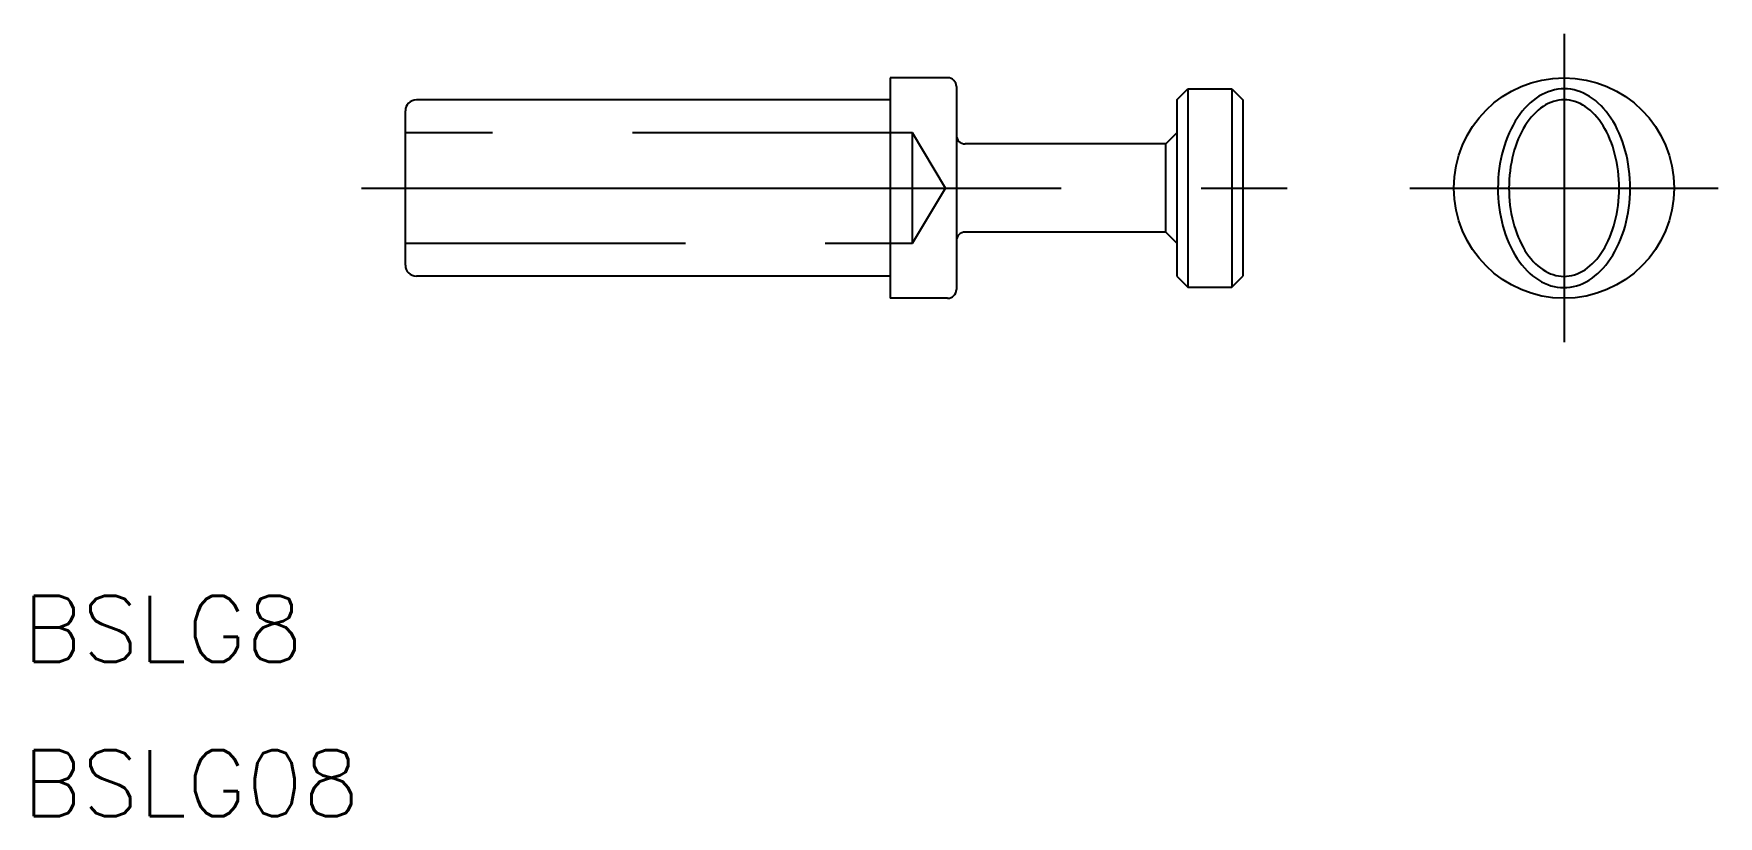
# Model space of a CAD drawing. Extents: x -69.4 to 7, y -28.5 to 7.
import ezdxf

# ---------------------------------------------------------------- set-up
doc = ezdxf.new("R2010")
doc.units = 0
doc.linetypes.add('CENTER', pattern=[50.8, 31.75, -6.35, 6.35, -6.35])
doc.linetypes.add('DASHED', pattern=[19.05, 12.7, -6.35])
doc.layers.get('0').update_dxf_attribs({"linetype": 'CONTINUOUS'})
doc.layers.add('CENTER', color=1, linetype='CENTER')
doc.styles.get("Standard").update_dxf_attribs({"font": 'txt.shx', "height": 3, "bigfont": 'bigfont.shx'})

msp = doc.modelspace()

# ---------------------------------------------------------------- linework, layer by layer
at = {"color": 7, "linetype": 'CONTINUOUS'}
for p, q in [((-30.57, 5), (-30.57, -5)), ((-27.97, 5), (-30.57, 5)), ((-27.57, 4.6), (-27.57, -4.6)), ((-30.57, 4), (-52.07, 4)), ((-17.57, 4), (-17.07, 4.5)), ((-17.57, 4), (-17.57, 0)), ((-17.07, 4.5), (-17.07, -4.5)), ((-17.07, 4.5), (-15.07, 4.5)), ((-15.07, 4.5), (-15.07, -4.5)), ((-15.07, 4.5), (-14.57, 4)), ((-14.57, 4), (-14.57, -4)), ((-52.57, -3.5), (-52.57, 3.5)), ((-18.07, 2), (-17.57, 2.5)), ((-18.07, 2), (-27.17, 2)), ((-18.07, -2), (-18.07, 2)), ((-17.57, 0), (-17.57, -4)), ((-18.07, -2), (-27.17, -2)), ((-18.07, -2), (-17.57, -2.5)), ((-30.57, -4), (-52.07, -4)), ((-17.57, -4), (-17.07, -4.5)), ((-17.07, -4.5), (-15.07, -4.5)), ((-15.07, -4.5), (-14.57, -4)), ((-27.97, -5), (-30.57, -5))]:
    msp.add_line(p, q, dxfattribs=at)
at = {"color": 3, "linetype": 'DASHED'}
for p, q in [((-29.57, 2.5), (-52.57, 2.5)), ((-28.068, 0), (-29.57, 2.5)), ((-29.57, -2.5), (-29.57, 2.5)), ((-29.57, -2.5), (-28.068, 0)), ((-52.57, -2.5), (-29.57, -2.5))]:
    msp.add_line(p, q, dxfattribs=at)
at = {"color": 7, "linetype": 'CONTINUOUS'}
for points in [[(-0.013, -4.518, 0), (0.134, -4.513, 0), (0.281, -4.497, 0), (0.427, -4.471, 0), (0.572, -4.433, 0), (0.716, -4.385, 0), (0.858, -4.326, 0), (0.998, -4.257, 0), (1.136, -4.178, 0), (1.271, -4.089, 0), (1.402, -3.99, 0), (1.531, -3.881, 0), (1.656, -3.763, 0), (1.776, -3.636, 0), (1.893, -3.5, 0), (2.005, -3.356, 0), (2.112, -3.204, 0), (2.214, -3.044, 0), (2.311, -2.876, 0), (2.402, -2.702, 0), (2.487, -2.522, 0), (2.566, -2.335, 0), (2.64, -2.142, 0), (2.706, -1.945, 0), (2.767, -1.743, 0), (2.82, -1.537, 0), (2.867, -1.327, 0), (2.907, -1.113, 0), (2.94, -0.898, 0), (2.966, -0.68, 0), (2.984, -0.46, 0), (2.996, -0.239, 0), (3, -0.018, 0), (2.997, 0.203, 0), (2.987, 0.424, 0), (2.97, 0.644, 0), (2.945, 0.862, 0), (2.914, 1.078, 0), (2.875, 1.291, 0), (2.829, 1.502, 0), (2.777, 1.708, 0), (2.718, 1.911, 0), (2.652, 2.109, 0), (2.58, 2.301, 0), (2.502, 2.489, 0), (2.418, 2.67, 0), (2.328, 2.845, 0), (2.232, 3.012, 0), (2.131, 3.173, 0), (2.025, 3.326, 0), (1.914, 3.471, 0), (1.798, 3.607, 0), (1.678, 3.735, 0), (1.554, 3.854, 0), (1.426, 3.963, 0), (1.295, 4.063, 0), (1.161, 4.153, 0), (1.024, 4.233, 0), (0.884, 4.303, 0), (0.742, 4.363, 0), (0.599, 4.412, 0), (0.454, 4.45, 0), (0.308, 4.477, 0), (0.161, 4.494, 0), (0.014, 4.5, 0), (-0.134, 4.495, 0), (-0.281, 4.479, 0), (-0.427, 4.452, 0), (-0.572, 4.415, 0), (-0.716, 4.367, 0), (-0.858, 4.308, 0), (-0.998, 4.239, 0), (-1.136, 4.16, 0), (-1.27, 4.071, 0), (-1.402, 3.972, 0), (-1.531, 3.863, 0), (-1.655, 3.745, 0), (-1.776, 3.618, 0), (-1.893, 3.482, 0), (-2.005, 3.338, 0), (-2.112, 3.186, 0), (-2.214, 3.026, 0), (-2.311, 2.858, 0), (-2.402, 2.684, 0), (-2.487, 2.504, 0), (-2.566, 2.317, 0), (-2.639, 2.124, 0), (-2.706, 1.927, 0), (-2.767, 1.725, 0), (-2.82, 1.519, 0), (-2.867, 1.308, 0), (-2.907, 1.095, 0), (-2.94, 0.879, 0), (-2.966, 0.662, 0), (-2.984, 0.442, 0), (-2.996, 0.221, 0), (-3, 0, 0), (-2.997, -0.221, 0), (-2.987, -0.442, 0), (-2.97, -0.662, 0), (-2.945, -0.88, 0), (-2.913, -1.096, 0), (-2.875, -1.309, 0), (-2.829, -1.52, 0), (-2.777, -1.726, 0), (-2.718, -1.929, 0), (-2.652, -2.127, 0), (-2.58, -2.319, 0), (-2.502, -2.507, 0), (-2.418, -2.688, 0), (-2.328, -2.863, 0), (-2.232, -3.03, 0), (-2.131, -3.191, 0), (-2.025, -3.344, 0), (-1.914, -3.489, 0), (-1.798, -3.625, 0), (-1.678, -3.753, 0), (-1.554, -3.872, 0), (-1.426, -3.981, 0), (-1.295, -4.081, 0), (-1.161, -4.171, 0), (-1.023, -4.251, 0), (-0.884, -4.321, 0), (-0.742, -4.381, 0), (-0.599, -4.43, 0), (-0.454, -4.468, 0), (-0.307, -4.495, 0), (-0.161, -4.512, 0), (-0.013, -4.518, 0)], [(-0.006, -4.007, 0), (0.117, -4.002, 0), (0.24, -3.988, 0), (0.361, -3.964, 0), (0.482, -3.931, 0), (0.602, -3.888, 0), (0.72, -3.836, 0), (0.837, -3.774, 0), (0.952, -3.704, 0), (1.064, -3.624, 0), (1.174, -3.536, 0), (1.281, -3.439, 0), (1.384, -3.334, 0), (1.485, -3.221, 0), (1.582, -3.1, 0), (1.675, -2.972, 0), (1.764, -2.837, 0), (1.849, -2.695, 0), (1.929, -2.546, 0), (2.005, -2.391, 0), (2.076, -2.231, 0), (2.142, -2.065, 0), (2.202, -1.894, 0), (2.258, -1.718, 0), (2.308, -1.539, 0), (2.352, -1.356, 0), (2.391, -1.169, 0), (2.424, -0.98, 0), (2.451, -0.788, 0), (2.472, -0.594, 0), (2.488, -0.399, 0), (2.497, -0.203, 0), (2.5, -0.007, 0), (2.497, 0.189, 0), (2.489, 0.385, 0), (2.474, 0.58, 0), (2.453, 0.774, 0), (2.427, 0.966, 0), (2.394, 1.155, 0), (2.356, 1.342, 0), (2.312, 1.525, 0), (2.263, 1.705, 0), (2.208, 1.881, 0), (2.147, 2.052, 0), (2.082, 2.218, 0), (2.011, 2.379, 0), (1.936, 2.534, 0), (1.856, 2.683, 0), (1.772, 2.825, 0), (1.683, 2.961, 0), (1.59, 3.089, 0), (1.494, 3.21, 0), (1.394, 3.323, 0), (1.29, 3.429, 0), (1.184, 3.526, 0), (1.074, 3.614, 0), (0.962, 3.694, 0), (0.848, 3.765, 0), (0.731, 3.827, 0), (0.613, 3.879, 0), (0.493, 3.922, 0), (0.372, 3.956, 0), (0.251, 3.98, 0), (0.128, 3.995, 0), (0.006, 4, 0), (-0.117, 3.995, 0), (-0.239, 3.981, 0), (-0.361, 3.957, 0), (-0.482, 3.924, 0), (-0.602, 3.881, 0), (-0.72, 3.829, 0), (-0.837, 3.767, 0), (-0.952, 3.697, 0), (-1.064, 3.617, 0), (-1.174, 3.529, 0), (-1.28, 3.432, 0), (-1.384, 3.327, 0), (-1.485, 3.214, 0), (-1.582, 3.093, 0), (-1.675, 2.965, 0), (-1.764, 2.83, 0), (-1.849, 2.688, 0), (-1.929, 2.539, 0), (-2.005, 2.384, 0), (-2.076, 2.224, 0), (-2.142, 2.058, 0), (-2.202, 1.887, 0), (-2.258, 1.711, 0), (-2.308, 1.532, 0), (-2.352, 1.349, 0), (-2.391, 1.162, 0), (-2.424, 0.973, 0), (-2.451, 0.781, 0), (-2.472, 0.587, 0), (-2.487, 0.392, 0), (-2.497, 0.196, 0), (-2.5, 0, 0), (-2.497, -0.196, 0), (-2.489, -0.392, 0), (-2.474, -0.587, 0), (-2.453, -0.781, 0), (-2.426, -0.973, 0), (-2.394, -1.162, 0), (-2.356, -1.349, 0), (-2.312, -1.532, 0), (-2.262, -1.712, 0), (-2.208, -1.888, 0), (-2.147, -2.059, 0), (-2.082, -2.225, 0), (-2.011, -2.386, 0), (-1.936, -2.541, 0), (-1.856, -2.689, 0), (-1.772, -2.832, 0), (-1.683, -2.968, 0), (-1.59, -3.096, 0), (-1.494, -3.217, 0), (-1.394, -3.33, 0), (-1.29, -3.436, 0), (-1.183, -3.533, 0), (-1.074, -3.621, 0), (-0.962, -3.701, 0), (-0.847, -3.772, 0), (-0.731, -3.834, 0), (-0.613, -3.886, 0), (-0.493, -3.929, 0), (-0.372, -3.963, 0), (-0.251, -3.987, 0), (-0.128, -4.002, 0), (-0.006, -4.007, 0)]]:
    msp.add_polyline3d(points, dxfattribs=at)
msp.add_circle((0, 0), 5, dxfattribs=at)
for centre, radius, start, end in [((-27.97, 4.6), 0.4, 0, 90), ((-52.07, 3.5), 0.5, 90, 180), ((-27.17, 2.4), 0.4, 180, 270), ((-27.17, -2.4), 0.4, 90, 180), ((-52.07, -3.5), 0.5, 180, 270), ((-27.97, -4.6), 0.4, 270, 0)]:
    msp.add_arc(centre, radius, start, end, dxfattribs=at)
at = {"layer": 'CENTER', "color": 1, "linetype": 'CENTER'}
for p, q in [((0, 7), (0, -7)), ((-54.57, 0), (-12.57, 0)), ((-7, 0), (7, 0))]:
    msp.add_line(p, q, dxfattribs=at)

# ---------------------------------------------------------------- texts
at = {"color": 7, "linetype": 'CONTINUOUS'}
for s, p in [('BSLG8', (-69.952, -21.5)), ('BSLG08', (-69.952, -28.5))]:
    msp.add_text(s, height=3, dxfattribs=at).set_placement(p)

doc.saveas('drawing.dxf')
